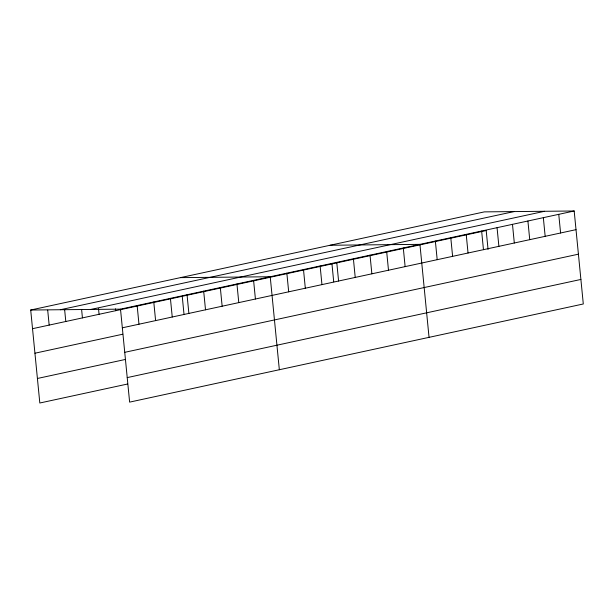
<?xml version="1.0" encoding="UTF-8"?>
<svg xmlns="http://www.w3.org/2000/svg" width="614" height="614" viewBox="0 0 614 614"><rect width="100%" height="100%" fill="white"/><g stroke="black" fill="none" stroke-linecap="round" stroke-linejoin="round"><path stroke-width="0.92" d="M127.612 384.011L39.818 403.007L30.7 310.024L484.377 211.876L574.182 210.993L583.3 303.976L129.623 402.124L120.505 309.149L574.182 210.993M60.333 309.74L514.01 211.584M90.872 309.441L544.549 211.285M32.527 328.69L486.204 230.534L488.053 249.399M122.34 327.807L576.016 229.651M34.937 353.211L122.731 334.216M124.742 352.329L578.419 254.181M37.416 378.477L125.21 359.489M127.221 377.602L580.898 279.447M330.125 245.247L419.93 244.364L429.048 337.347M180.416 277.635L270.221 276.753L279.339 369.735M30.7 310.024L120.505 309.149M558.755 214.332L560.59 232.99M543.336 217.671L545.163 236.329M527.91 221.002L529.736 239.667M512.483 224.34L514.309 242.998M497.056 227.679L498.89 246.337M481.637 231.017L483.464 249.675M466.21 234.356L468.037 253.014M450.783 237.695L452.61 256.353M435.357 241.026L437.191 259.684M403.298 247.964L405.125 266.622M386.666 251.563L388.493 270.221M370.027 255.163L371.861 273.821M353.395 258.763L355.222 277.421M336.756 262.362L338.59 281.02M331.959 263.905L333.717 281.826M320.124 265.962L321.951 284.62M303.493 269.561L305.319 288.219M286.853 273.161L288.687 291.819M253.582 280.352L255.416 299.01M236.95 283.952L238.777 302.61M220.319 287.552L222.145 306.209M203.679 291.151L205.513 309.809M187.047 294.751L188.874 313.409M182.243 296.293L184 314.214M170.408 298.35L172.242 317.008M153.776 301.95L155.603 320.608M137.145 305.549L138.971 324.207M115.524 308.827L115.701 310.692M98.516 308.696L99.069 314.291M81.608 309.494L82.437 317.891M64.608 309.364L65.798 321.49M47.7 310.162L49.166 325.09"/></g></svg>
